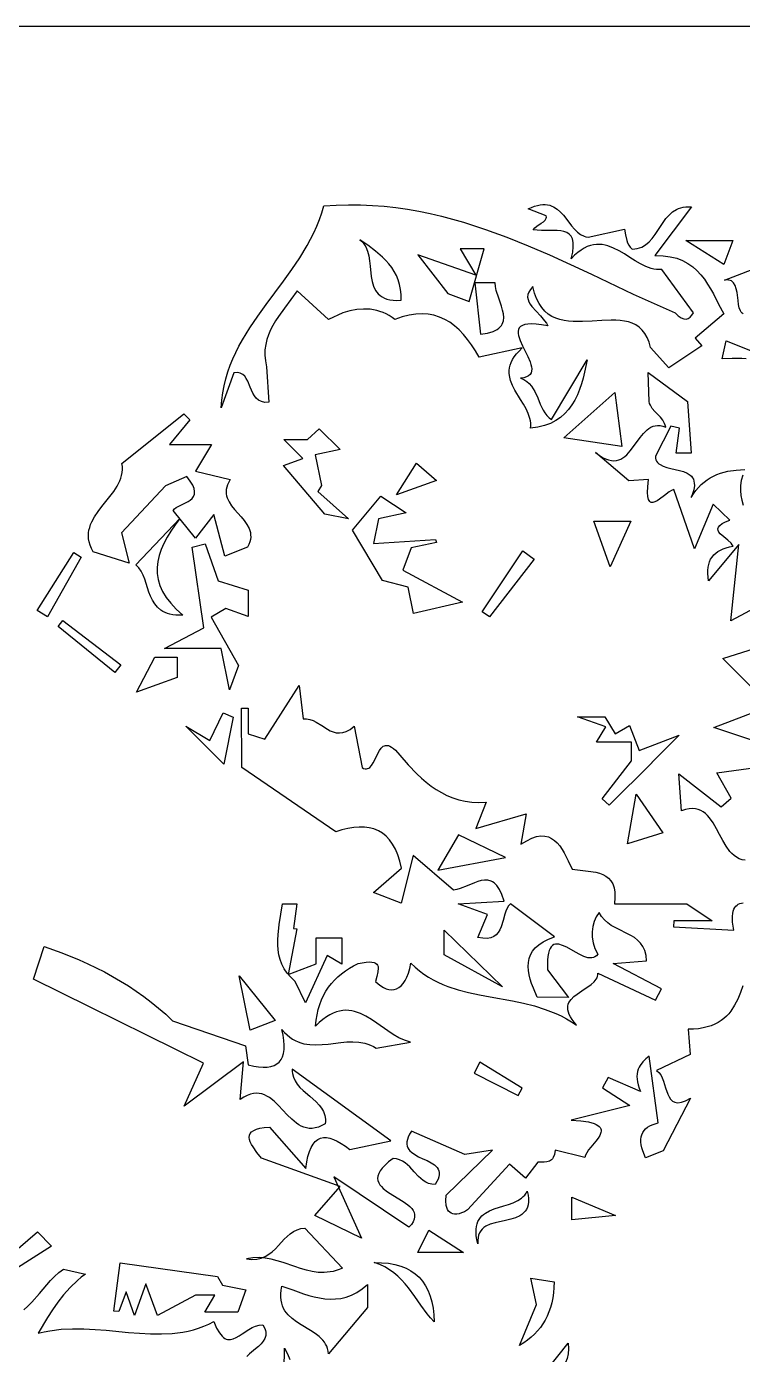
# Model space of a CAD drawing. Header units: metres. Extents: x 0 to 50, y 0 to 50.
# Drawn here: x 22.38 to 27.08, y 41.27 to 50 of the extents above; entities that cross this region are included whole.
import ezdxf

# ---------------------------------------------------------------- set-up
doc = ezdxf.new("R2010")
doc.units = ezdxf.units.M

msp = doc.modelspace()

# ---------------------------------------------------------------- linework, layer by layer
for points in [[(47, 50), (3, 50)], [(24.328108, 48.821692), (24.328108, 48.821692), (24.409274, 48.826833), (24.489453, 48.828998), (24.568686, 48.828309), (24.647013, 48.824889), (24.724474, 48.818861), (24.801109, 48.810346), (24.876959, 48.799469), (24.952063, 48.786352), (25.026462, 48.771117), (25.100196, 48.753887), (25.173305, 48.734786), (25.245829, 48.713935), (25.317808, 48.691458), (25.389283, 48.667477), (25.530879, 48.615495), (25.670939, 48.558971), (25.809783, 48.498886), (25.947733, 48.436224), (26.08511, 48.371965), (26.359429, 48.242585), (26.497013, 48.179428), (26.635308, 48.118603), (26.635308, 48.118603), (26.655572, 48.099052), (26.674403, 48.085888), (26.691767, 48.078727), (26.707631, 48.077188), (26.721961, 48.080887), (26.734722, 48.089442), (26.74588, 48.102469), (26.755402, 48.119586), (26.548312, 48.403812), (26.548312, 48.403812), (26.530746, 48.40263), (26.513243, 48.403468), (26.495789, 48.406145), (26.478373, 48.410482), (26.443601, 48.423414), (26.408823, 48.440824), (26.373935, 48.461269), (26.338834, 48.483309), (26.303418, 48.505503), (26.267582, 48.526409), (26.231224, 48.544587), (26.19424, 48.558596), (26.175482, 48.563587), (26.156528, 48.566994), (26.137366, 48.568639), (26.117983, 48.568341), (26.098366, 48.56592), (26.078503, 48.561196), (26.05838, 48.553988), (26.037984, 48.544117), (26.017303, 48.531402), (25.996324, 48.515663), (25.975033, 48.496721), (25.953418, 48.474394), (25.953418, 48.474394), (25.962573, 48.516515), (25.966583, 48.551761), (25.965844, 48.58074), (25.96075, 48.604062), (25.951693, 48.622336), (25.939068, 48.636171), (25.92327, 48.646175), (25.904691, 48.652959), (25.883725, 48.65713), (25.860768, 48.659298), (25.810451, 48.660063), (25.756892, 48.660125), (25.729881, 48.661415), (25.703241, 48.664356), (25.703241, 48.664356), (25.713039, 48.677213), (25.726184, 48.688255), (25.756361, 48.707739), (25.770314, 48.717602), (25.781459, 48.728495), (25.788257, 48.741128), (25.789545, 48.74832), (25.789169, 48.756213), (25.669533, 48.801279), (25.669533, 48.801279), (25.691288, 48.81134), (25.711759, 48.819134), (25.731012, 48.824788), (25.749116, 48.828426), (25.766138, 48.83017), (25.782145, 48.830147), (25.797205, 48.828481), (25.811386, 48.825295), (25.824754, 48.820715), (25.837378, 48.814864), (25.860662, 48.799849), (25.881777, 48.781245), (25.901263, 48.760047), (25.937508, 48.71385), (25.955346, 48.690841), (25.973715, 48.669217), (25.993154, 48.649976), (26.014203, 48.63411), (26.037403, 48.622616), (26.049977, 48.618819), (26.063291, 48.616489), (26.302157, 48.669596), (26.302157, 48.669596), (26.309842, 48.630391), (26.317858, 48.594943), (26.323399, 48.57882), (26.330713, 48.563867), (26.340363, 48.550162), (26.352914, 48.53778), (26.352914, 48.53778), (26.37024, 48.538846), (26.386432, 48.541534), (26.401569, 48.54573), (26.415731, 48.551322), (26.441456, 48.566237), (26.464248, 48.585376), (26.484749, 48.607832), (26.503602, 48.6327), (26.538932, 48.686051), (26.556693, 48.712723), (26.575376, 48.738185), (26.595622, 48.761533), (26.618073, 48.78186), (26.643372, 48.798263), (26.65729, 48.804709), (26.672161, 48.809834), (26.688065, 48.813525), (26.705082, 48.815668), (26.723293, 48.816152), (26.742778, 48.814861), (26.503188, 48.49478), (26.503188, 48.49478), (26.555744, 48.493811), (26.603278, 48.487724), (26.646171, 48.476963), (26.684807, 48.46197), (26.719569, 48.443189), (26.75084, 48.421063), (26.779004, 48.396035), (26.804444, 48.368547), (26.827542, 48.339043), (26.848683, 48.307967), (26.868248, 48.275761), (26.886622, 48.242868), (26.921329, 48.176795), (26.955867, 48.113292), (26.767397, 47.951959), (26.810355, 47.901607), (26.593562, 47.756793), (26.474212, 47.890137), (26.474212, 47.890137), (26.464079, 47.926163), (26.451285, 47.95724), (26.436004, 47.983709), (26.418412, 48.005915), (26.398686, 48.024201), (26.377, 48.03891), (26.35353, 48.050387), (26.328453, 48.058975), (26.301943, 48.065016), (26.274177, 48.068855), (26.24533, 48.070836), (26.215577, 48.071301), (26.15406, 48.06906), (26.091029, 48.064879), (26.027892, 48.061508), (25.966052, 48.061695), (25.936059, 48.063981), (25.906917, 48.068187), (25.878802, 48.074656), (25.85189, 48.083732), (25.826357, 48.095759), (25.802378, 48.111079), (25.780129, 48.130038), (25.759786, 48.152977), (25.741524, 48.180241), (25.725519, 48.212172), (25.711947, 48.249116), (25.700983, 48.291414), (25.700983, 48.291414), (25.68458, 48.27305), (25.673754, 48.255409), (25.667953, 48.238399), (25.666626, 48.221929), (25.669221, 48.205905), (25.675187, 48.190238), (25.683971, 48.174833), (25.695022, 48.159601), (25.72172, 48.129284), (25.750864, 48.098551), (25.778043, 48.066668), (25.789517, 48.050065), (25.798843, 48.032899), (25.798843, 48.032899), (25.758288, 48.039859), (25.723302, 48.044046), (25.693554, 48.045625), (25.668713, 48.044757), (25.648446, 48.041606), (25.632423, 48.036335), (25.620312, 48.029106), (25.611782, 48.020083), (25.606502, 48.009428), (25.604139, 47.997305), (25.604364, 47.983876), (25.606843, 47.969304), (25.617243, 47.937384), (25.632687, 47.902848), (25.668103, 47.83114), (25.682774, 47.796576), (25.68819, 47.780186), (25.691885, 47.764609), (25.693527, 47.750006), (25.692784, 47.736542), (25.689327, 47.724379), (25.682822, 47.71368), (25.672939, 47.704607), (25.659346, 47.697324), (25.641712, 47.691994), (25.619706, 47.68878), (25.619706, 47.68878), (25.641765, 47.679678), (25.660792, 47.667932), (25.677171, 47.653885), (25.691287, 47.637877), (25.703524, 47.620248), (25.714265, 47.601341), (25.732797, 47.561053), (25.749956, 47.519742), (25.768814, 47.480135), (25.779841, 47.461823), (25.792445, 47.444961), (25.80701, 47.429888), (25.82392, 47.416947), (26.057331, 47.810341), (26.057331, 47.810341), (26.041015, 47.72971), (26.031379, 47.690341), (26.020399, 47.651944), (26.007808, 47.614776), (25.993337, 47.579095), (25.976719, 47.545155), (25.957686, 47.513215), (25.935968, 47.48353), (25.911299, 47.456357), (25.88341, 47.431952), (25.852033, 47.410573), (25.8169, 47.392475), (25.777743, 47.377915), (25.734293, 47.36715), (25.686283, 47.360436), (25.686283, 47.360436), (25.687729, 47.377033), (25.68737, 47.3934), (25.685365, 47.409559), (25.681874, 47.425533), (25.671073, 47.457015), (25.656247, 47.488022), (25.638674, 47.518732), (25.619633, 47.549323), (25.582262, 47.61086), (25.56649, 47.64216), (25.554366, 47.674053), (25.547167, 47.706716), (25.545815, 47.723392), (25.546173, 47.740326), (25.548403, 47.757543), (25.552663, 47.775062), (25.559114, 47.792907), (25.567915, 47.811101), (25.579227, 47.829664), (25.593208, 47.84862), (25.61002, 47.867991), (25.629822, 47.887798), (25.34819, 47.826762), (25.34819, 47.826762), (25.324119, 47.868483), (25.299004, 47.907533), (25.272767, 47.943736), (25.245334, 47.976916), (25.216628, 48.006896), (25.186575, 48.033501), (25.155098, 48.056555), (25.122121, 48.075882), (25.08757, 48.091305), (25.051367, 48.102649), (25.013439, 48.109739), (24.973708, 48.112396), (24.932099, 48.110447), (24.888537, 48.103715), (24.842946, 48.092023), (24.795249, 48.075196), (24.795249, 48.075196), (24.776572, 48.089217), (24.757355, 48.101527), (24.737639, 48.112171), (24.717461, 48.12119), (24.696861, 48.128628), (24.675877, 48.134527), (24.632912, 48.141882), (24.588877, 48.143598), (24.544082, 48.140018), (24.498838, 48.131484), (24.453453, 48.118341), (24.358414, 48.075123), (24.152008, 48.263237), (24.152008, 48.263237), (24.112305, 48.206445), (24.070677, 48.150438), (24.030183, 48.094027), (24.011318, 48.0653), (23.993883, 48.036026), (23.978262, 48.006058), (23.964837, 47.975246), (23.95399, 47.943443), (23.946103, 47.9105), (23.941559, 47.876268), (23.940741, 47.840598), (23.944031, 47.803343), (23.95181, 47.764354), (23.967394, 47.531229), (23.967394, 47.531229), (23.940578, 47.530651), (23.918237, 47.535281), (23.899768, 47.544366), (23.884567, 47.557151), (23.87203, 47.572882), (23.861554, 47.590806), (23.844369, 47.630217), (23.828183, 47.669349), (23.818955, 47.686926), (23.808167, 47.702173), (23.795213, 47.714333), (23.779492, 47.722655), (23.760398, 47.726384), (23.737328, 47.724765), (23.654557, 47.495172), (23.654557, 47.495172), (23.657793, 47.544681), (23.663825, 47.592873), (23.672488, 47.639828), (23.683617, 47.685624), (23.697048, 47.730343), (23.712616, 47.774063), (23.730157, 47.816864), (23.749506, 47.858827), (23.770498, 47.900031), (23.792968, 47.940555), (23.841686, 48.019885), (23.894341, 48.097455), (23.949618, 48.173904), (24.062765, 48.325989), (24.118001, 48.402901), (24.170588, 48.481245), (24.219209, 48.561657), (24.241622, 48.602839), (24.262548, 48.644777), (24.281825, 48.687552), (24.299287, 48.731243), (24.31477, 48.77593), (24.328108, 48.821692)], [(24.563994, 48.598907), (24.563994, 48.598907), (24.57623, 48.589177), (24.586798, 48.578257), (24.595841, 48.566247), (24.6035, 48.553251), (24.61524, 48.524703), (24.623158, 48.493428), (24.628394, 48.460239), (24.632088, 48.425949), (24.63941, 48.357322), (24.645318, 48.324612), (24.654245, 48.294057), (24.667329, 48.266469), (24.675787, 48.254043), (24.685711, 48.242663), (24.697246, 48.232432), (24.710532, 48.223451), (24.725713, 48.215823), (24.74293, 48.209649), (24.762328, 48.20503), (24.784047, 48.202068), (24.808231, 48.200866), (24.835022, 48.201524), (24.835022, 48.201524), (24.83493, 48.238385), (24.831627, 48.272954), (24.825321, 48.30538), (24.816217, 48.335809), (24.804523, 48.364388), (24.790445, 48.391267), (24.774189, 48.416591), (24.755963, 48.440509), (24.735972, 48.463167), (24.714423, 48.484714), (24.667481, 48.525062), (24.616787, 48.562734), (24.563994, 48.598907)], [(24.946077, 48.500776), (25.142344, 48.246036), (25.28159, 48.193259), (25.38018, 48.53879), (25.223665, 48.53879), (25.327, 48.366699), (24.946077, 48.500776)], [(27.015235, 48.594679), (26.954867, 48.435651), (26.705459, 48.594679), (27.015235, 48.594679)], [(27.082107, 48.112548), (27.075112, 48.117618), (27.06921, 48.124201), (27.064282, 48.132141), (27.056866, 48.151464), (27.051903, 48.174333), (27.048431, 48.199492), (27.042118, 48.251666), (27.037353, 48.276171), (27.030235, 48.29795), (27.019803, 48.315747), (27.013044, 48.322761), (27.005096, 48.328309), (26.995838, 48.332235), (26.985151, 48.334381), (26.972915, 48.334591), (26.959009, 48.332709), (27.227558, 48.435903)], [(25.319962, 48.315212), (25.357577, 47.978599), (25.357577, 47.978599), (25.403285, 47.985927), (25.439479, 47.996515), (25.45429, 48.002936), (25.467061, 48.010057), (25.477905, 48.01784), (25.486934, 48.026247), (25.494262, 48.035239), (25.500001, 48.044777), (25.507164, 48.065341), (25.509325, 48.087631), (25.507388, 48.111342), (25.502253, 48.136167), (25.494825, 48.161799), (25.476695, 48.214256), (25.460218, 48.266261), (25.454856, 48.291327), (25.452615, 48.315359), (25.319962, 48.315212)], [(27.102105, 47.816141), (27.07319, 47.818519), (27.010906, 47.819329), (26.944438, 47.817296), (26.970628, 47.935452), (27.344324, 47.786313)], [(27.189319, 46.194623), (27.000749, 46.094131), (27.054812, 46.5972), (26.854914, 46.358209), (26.854914, 46.358209), (26.851423, 46.382342), (26.849761, 46.405144), (26.849922, 46.426616), (26.851901, 46.446759), (26.855694, 46.465574), (26.861295, 46.483064), (26.8687, 46.499228), (26.877903, 46.514068), (26.888899, 46.527585), (26.901682, 46.539781), (26.916249, 46.550656), (26.932594, 46.560212), (26.950711, 46.56845), (26.970596, 46.575371), (26.992243, 46.580977), (27.015648, 46.585268), (27.015648, 46.585268), (27.010923, 46.595294), (27.002974, 46.605387), (26.980564, 46.625793), (26.954735, 46.646532), (26.931805, 46.667648), (26.923402, 46.678363), (26.918092, 46.689188), (26.916666, 46.700131), (26.919913, 46.711197), (26.928624, 46.722391), (26.943586, 46.733719), (26.965592, 46.745188), (26.995429, 46.756801), (26.885673, 46.861597), (26.763219, 46.567447), (26.627281, 46.958676), (26.627281, 46.958676), (26.612589, 46.952095), (26.597034, 46.942595), (26.564561, 46.918552), (26.532319, 46.893972), (26.517053, 46.883801), (26.502766, 46.876282), (26.489766, 46.872342), (26.47836, 46.872909), (26.47335, 46.875174), (26.468855, 46.878913), (26.461558, 46.891281), (26.456776, 46.910941), (26.454817, 46.938823), (26.455989, 46.975854), (26.460597, 47.022963), (26.331761, 47.01395), (26.113155, 47.199999), (26.113155, 47.199999), (26.136526, 47.182662), (26.158457, 47.169009), (26.179035, 47.158817), (26.198346, 47.151862), (26.216476, 47.147923), (26.23351, 47.146776), (26.249534, 47.148198), (26.264635, 47.151966), (26.278899, 47.157859), (26.29241, 47.165652), (26.305256, 47.175123), (26.317521, 47.186049), (26.340657, 47.211376), (26.362503, 47.239849), (26.405078, 47.299104), (26.427182, 47.326321), (26.450747, 47.349553), (26.463291, 47.359118), (26.476459, 47.367019), (26.490335, 47.373032), (26.505006, 47.376934), (26.520558, 47.378504), (26.537076, 47.377518), (26.554647, 47.373753), (26.573356, 47.366986), (26.573356, 47.366986), (26.570803, 47.380297), (26.566627, 47.392542), (26.554317, 47.414438), (26.538242, 47.433877), (26.52022, 47.45206), (26.502069, 47.47019), (26.485605, 47.489469), (26.472646, 47.5111), (26.468049, 47.523173), (26.46501, 47.536285), (26.458948, 47.726179), (26.715898, 47.53592), (26.740596, 47.197462), (26.64282, 47.197462), (26.665006, 47.360027), (26.606271, 47.373146), (26.506077, 47.177248), (26.506077, 47.177248), (26.506842, 47.164675), (26.509505, 47.153546), (26.513919, 47.143744), (26.519936, 47.135149), (26.527408, 47.127644), (26.536188, 47.121112), (26.557082, 47.110492), (26.581437, 47.102345), (26.608072, 47.095729), (26.663463, 47.083311), (26.689857, 47.075623), (26.713809, 47.06569), (26.73414, 47.052569), (26.742579, 47.044519), (26.749669, 47.035317), (26.755264, 47.024847), (26.759215, 47.01299), (26.761376, 46.999628), (26.761598, 46.984644), (26.759734, 46.96792), (26.755637, 46.949336), (26.749159, 46.928777), (26.740152, 46.906123), (26.740152, 46.906123), (26.755464, 46.929769), (26.77161, 46.951575), (26.788606, 46.971585), (26.806466, 46.989845), (26.825204, 47.006398), (26.844835, 47.021289), (26.865374, 47.034563), (26.886835, 47.046263), (26.909232, 47.056434), (26.93258, 47.065121), (26.956894, 47.072368), (26.982188, 47.078219), (27.035775, 47.085913), (27.093456, 47.088558)], [(26.240074, 47.595371), (26.285722, 47.24149), (25.90477, 47.297555), (26.240074, 47.595371)], [(23.446958, 47.41487), (23.315002, 47.253351), (23.59044, 47.253351), (23.485052, 47.077841), (23.713453, 47.022718), (23.713453, 47.022718), (23.703079, 47.005796), (23.695294, 46.989488), (23.689927, 46.973753), (23.686809, 46.958549), (23.685772, 46.943834), (23.686648, 46.929566), (23.689266, 46.915705), (23.693458, 46.902209), (23.705887, 46.876146), (23.722586, 46.851043), (23.742201, 46.826571), (23.763382, 46.802395), (23.784776, 46.778185), (23.805034, 46.753608), (23.822801, 46.728333), (23.836729, 46.702027), (23.84183, 46.688384), (23.845464, 46.674358), (23.847462, 46.659909), (23.847656, 46.644995), (23.845875, 46.629574), (23.841952, 46.613605), (23.835717, 46.597046), (23.827002, 46.579856), (23.677661, 46.520902), (23.606175, 46.794719), (23.485835, 46.638035), (23.338398, 46.820761), (23.338398, 46.820761), (23.347052, 46.830396), (23.358678, 46.838995), (23.387952, 46.854465), (23.420432, 46.869924), (23.436067, 46.878508), (23.450333, 46.888122), (23.462507, 46.899109), (23.471867, 46.911813), (23.477688, 46.926577), (23.479248, 46.943747), (23.475822, 46.963665), (23.466689, 46.986677), (23.451123, 47.013125), (23.428403, 47.043354), (23.287618, 46.981353), (22.999289, 46.673379), (23.048864, 46.474621), (22.813119, 46.548959), (22.813119, 46.548959), (22.801681, 46.570977), (22.793026, 46.592343), (22.786987, 46.613098), (22.783399, 46.633282), (22.782094, 46.652936), (22.782907, 46.672098), (22.785672, 46.69081), (22.790221, 46.709112), (22.796388, 46.727044), (22.804007, 46.744645), (22.822936, 46.77902), (22.845676, 46.812556), (22.870897, 46.845576), (22.923454, 46.911354), (22.948129, 46.944753), (22.96996, 46.978922), (22.987616, 47.014182), (22.994463, 47.032322), (22.999767, 47.050854), (23.003361, 47.06982), (23.00508, 47.08926), (23.004756, 47.109213), (23.002225, 47.12972), (23.40958, 47.456053), (23.446958, 47.41487)], [(24.298531, 47.356199), (24.434847, 47.219989), (24.271281, 47.186696), (24.31256, 46.984209), (24.288843, 46.944712), (24.490482, 46.766256), (24.334142, 46.796738), (24.064026, 47.115874), (24.191219, 47.161627), (24.065865, 47.286884), (24.220113, 47.286884), (24.298531, 47.356199)], [(24.93701, 47.130117), (25.067929, 47.016743), (24.805388, 46.922739), (24.93701, 47.130117)], [(27.079109, 47.052596), (27.069744, 47.017707), (27.064904, 46.983785), (27.064132, 46.950725), (27.066971, 46.918419), (27.072965, 46.886763), (27.081656, 46.85565)], [(24.703253, 46.914453), (24.867965, 46.804731), (24.686567, 46.76589), (24.653328, 46.602846), (25.062031, 46.630015), (25.067538, 46.608763), (24.902373, 46.575144), (24.846298, 46.427425), (25.238859, 46.217431), (24.917009, 46.143003), (24.881551, 46.31693), (24.713262, 46.360797), (24.516391, 46.690041), (24.703253, 46.914453)], [(23.381552, 46.766806), (23.381552, 46.766806), (23.350772, 46.725486), (23.322928, 46.684521), (23.298307, 46.643883), (23.277197, 46.603542), (23.259884, 46.563468), (23.246655, 46.523631), (23.237797, 46.484003), (23.233599, 46.444554), (23.234345, 46.405253), (23.240324, 46.366072), (23.251823, 46.32698), (23.269128, 46.287949), (23.292526, 46.248948), (23.322305, 46.209949), (23.358752, 46.170921), (23.402153, 46.131834), (23.402153, 46.131834), (23.356385, 46.132631), (23.336171, 46.135093), (23.317614, 46.138832), (23.300619, 46.143775), (23.285096, 46.149849), (23.27095, 46.156979), (23.25809, 46.165093), (23.235854, 46.183978), (23.217646, 46.205916), (23.202725, 46.230318), (23.190347, 46.256598), (23.179772, 46.284167), (23.170257, 46.312438), (23.151439, 46.368734), (23.140652, 46.395583), (23.127958, 46.420783), (23.112614, 46.443747), (23.093878, 46.463885), (23.381552, 46.766806)], [(26.345207, 46.750353), (26.208745, 46.449597), (26.102223, 46.750353), (26.345207, 46.750353)], [(23.54937, 46.601253), (23.633054, 46.358176), (23.830949, 46.296095), (23.830949, 46.124399), (23.685292, 46.176795), (23.588018, 46.118476), (23.766569, 45.801635), (23.708942, 45.641686), (23.65383, 45.912022), (23.282113, 45.912022), (23.539246, 46.049053), (23.463432, 46.578119), (23.54937, 46.601253)], [(22.734509, 46.514219), (22.512124, 46.122237), (22.445832, 46.162586), (22.686613, 46.543031), (22.734509, 46.514219)], [(25.710313, 46.500804), (25.415956, 46.120953), (25.368251, 46.154811), (25.635466, 46.554344), (25.710313, 46.500804)], [(22.955409, 45.755242), (22.582538, 46.057652), (22.613706, 46.097018), (22.99564, 45.805045), (22.955409, 45.755242)], [(27.204367, 45.92929), (27.134355, 45.66112), (26.947803, 45.847526), (27.204367, 45.92929)], [(23.21822, 45.856134), (23.364847, 45.856134), (23.364847, 45.722311), (23.097412, 45.626555), (23.21822, 45.856134)], [(27.079789, 43.697408), (27.064431, 43.65251), (27.046945, 43.609291), (27.026425, 43.568477), (27.001965, 43.530796), (26.987975, 43.513357), (26.972659, 43.496973), (26.955906, 43.481736), (26.937602, 43.467737), (26.917633, 43.455065), (26.895886, 43.443813), (26.872248, 43.43407), (26.846606, 43.425928), (26.818846, 43.419477), (26.788855, 43.414809), (26.756521, 43.412014), (26.721729, 43.411183), (26.734137, 43.24457), (26.513251, 43.140793), (26.513251, 43.140793), (26.528471, 43.127305), (26.540818, 43.110587), (26.550873, 43.091391), (26.559218, 43.070467), (26.573098, 43.026442), (26.587106, 42.984522), (26.595611, 42.966229), (26.60589, 42.950715), (26.618525, 42.938733), (26.634098, 42.931033), (26.643167, 42.929023), (26.653188, 42.928366), (26.676377, 42.931484), (26.704245, 42.941137), (26.737375, 42.958078), (26.556745, 42.611253), (26.440256, 42.567013), (26.440256, 42.567013), (26.422471, 42.611283), (26.416535, 42.63186), (26.412587, 42.651371), (26.410639, 42.669798), (26.410706, 42.687121), (26.412801, 42.703321), (26.416936, 42.718379), (26.423125, 42.732275), (26.431381, 42.744991), (26.441716, 42.756507), (26.454146, 42.766803), (26.468681, 42.77586), (26.485336, 42.78366), (26.504124, 42.790182), (26.525058, 42.795408), (26.464573, 43.233726), (26.464573, 43.233726), (26.443309, 43.216407), (26.423499, 43.196599), (26.40645, 43.173868), (26.399371, 43.161271), (26.393474, 43.147782), (26.388922, 43.133346), (26.38588, 43.11791), (26.38451, 43.101418), (26.384977, 43.083818), (26.387444, 43.065055), (26.392075, 43.045074), (26.399034, 43.023823), (26.408485, 43.001247), (26.195079, 43.095032), (26.157598, 43.02694), (26.337949, 42.910334), (25.952723, 42.813959), (25.952723, 42.813959), (26.016716, 42.809359), (26.066339, 42.801887), (26.103002, 42.791852), (26.116915, 42.785969), (26.128118, 42.77956), (26.136786, 42.772664), (26.143097, 42.765318), (26.147227, 42.757562), (26.149353, 42.749433), (26.14965, 42.740971), (26.148295, 42.732213), (26.141336, 42.713964), (26.129888, 42.694994), (26.115361, 42.675609), (26.082722, 42.636826), (26.067432, 42.618041), (26.054711, 42.60007), (26.04597, 42.58322), (26.042621, 42.567799), (25.847613, 42.617285), (25.847613, 42.617285), (25.84296, 42.588681), (25.834755, 42.567678), (25.829445, 42.559672), (25.823398, 42.55314), (25.809293, 42.543932), (25.79284, 42.53892), (25.774441, 42.536968), (25.733411, 42.537705), (25.652813, 42.432151), (25.547443, 42.525406), (25.272173, 42.223431), (25.272173, 42.223431), (25.251866, 42.212245), (25.233254, 42.203979), (25.216303, 42.1985), (25.200977, 42.195675), (25.18724, 42.19537), (25.175058, 42.197454), (25.164394, 42.201792), (25.155215, 42.208252), (25.147484, 42.2167), (25.141166, 42.227004), (25.136226, 42.239031), (25.132629, 42.252647), (25.129322, 42.284116), (25.130962, 42.320347), (25.435709, 42.617187), (25.253707, 42.588167), (24.903579, 42.740725), (24.903579, 42.740725), (24.891626, 42.7208), (24.882883, 42.702533), (24.877138, 42.685815), (24.874176, 42.670538), (24.873787, 42.656596), (24.875756, 42.643881), (24.879873, 42.632284), (24.885923, 42.621699), (24.893694, 42.612017), (24.902975, 42.603131), (24.925212, 42.587315), (24.950932, 42.57339), (24.978435, 42.560495), (25.00602, 42.547768), (25.031986, 42.534348), (25.054632, 42.519373), (25.064179, 42.511033), (25.072257, 42.501981), (25.078655, 42.49211), (25.08316, 42.481312), (25.08556, 42.469479), (25.085641, 42.456504), (25.083191, 42.442278), (25.077997, 42.426695), (25.069848, 42.409646), (25.058529, 42.391024), (25.058529, 42.391024), (25.036365, 42.392844), (25.016217, 42.398129), (24.997792, 42.406391), (24.980802, 42.41714), (24.964954, 42.429888), (24.949959, 42.444146), (24.921364, 42.475234), (24.892689, 42.506494), (24.877595, 42.520966), (24.86161, 42.534014), (24.844441, 42.545149), (24.8258, 42.553883), (24.805395, 42.559726), (24.782934, 42.562189), (24.782934, 42.562189), (24.753916, 42.539804), (24.730297, 42.518785), (24.711744, 42.49905), (24.697926, 42.480515), (24.688512, 42.463096), (24.68317, 42.446711), (24.681568, 42.431276), (24.683375, 42.416706), (24.688259, 42.40292), (24.695888, 42.389834), (24.705931, 42.377363), (24.718057, 42.365426), (24.747227, 42.342815), (24.780745, 42.321336), (24.850217, 42.279099), (24.880864, 42.257008), (24.894004, 42.245427), (24.905247, 42.233378), (24.914261, 42.220778), (24.920714, 42.207544), (24.924274, 42.193591), (24.92461, 42.178836), (24.921391, 42.163197), (24.914284, 42.146589), (24.902959, 42.12893), (24.887082, 42.110135), (24.394179, 42.44117), (24.575201, 42.038155), (24.26999, 42.187869), (24.435507, 42.378702), (23.91971, 42.563697), (23.91971, 42.563697), (23.888661, 42.601359), (23.862951, 42.637371), (23.852939, 42.654473), (23.845269, 42.670821), (23.840278, 42.686299), (23.838301, 42.700794), (23.839675, 42.714191), (23.844735, 42.726377), (23.853818, 42.737236), (23.867258, 42.746656), (23.885392, 42.754521), (23.908557, 42.760717), (23.937087, 42.765131), (23.971319, 42.767648), (24.210238, 42.497038), (24.210238, 42.497038), (24.216266, 42.539028), (24.224054, 42.575816), (24.233571, 42.60754), (24.24478, 42.634334), (24.257649, 42.656334), (24.272144, 42.673678), (24.288229, 42.6865), (24.305871, 42.694937), (24.325037, 42.699125), (24.345691, 42.6992), (24.3678, 42.695298), (24.39133, 42.687555), (24.416247, 42.676107), (24.442516, 42.66109), (24.470104, 42.64264), (24.498976, 42.620893), (24.767633, 42.67726), (24.121008, 43.148717), (24.121008, 43.148717), (24.120635, 43.134565), (24.121736, 43.121014), (24.127952, 43.095556), (24.138846, 43.072014), (24.153607, 43.050059), (24.171426, 43.029363), (24.191492, 43.009595), (24.235126, 42.971533), (24.278029, 42.933241), (24.29718, 42.913188), (24.313718, 42.89209), (24.326833, 42.869619), (24.335715, 42.845447), (24.339553, 42.819245), (24.339327, 42.805279), (24.337537, 42.790682), (24.337537, 42.790682), (24.314546, 42.777766), (24.292643, 42.768456), (24.271755, 42.762509), (24.251808, 42.759678), (24.23273, 42.759718), (24.214447, 42.762384), (24.196887, 42.767431), (24.179976, 42.774614), (24.163641, 42.783687), (24.14781, 42.794404), (24.117366, 42.819793), (24.08806, 42.848819), (24.059308, 42.879518), (24.030524, 42.90993), (24.001127, 42.938091), (23.97053, 42.96204), (23.9546, 42.971821), (23.938151, 42.979814), (23.921111, 42.985772), (23.903405, 42.989451), (23.884962, 42.990605), (23.865708, 42.988989), (23.845571, 42.984357), (23.824476, 42.976465), (23.802352, 42.965067), (23.779125, 42.949918), (23.799756, 43.196129), (23.410272, 42.905614), (23.537135, 43.188052), (22.421691, 43.740222), (22.492062, 43.953954), (22.492062, 43.953954), (22.608243, 43.912482), (22.721982, 43.86633), (22.777834, 43.841365), (22.832952, 43.815071), (22.887298, 43.787394), (22.940829, 43.75828), (22.993506, 43.727678), (23.045287, 43.695532), (23.096132, 43.661791), (23.146001, 43.626401), (23.194852, 43.589309), (23.242644, 43.550462), (23.289338, 43.509806), (23.334893, 43.467288), (23.813895, 43.30286), (23.832035, 43.177776), (23.832035, 43.177776), (23.867335, 43.169503), (23.899788, 43.16421), (23.929391, 43.161909), (23.95614, 43.162612), (23.980031, 43.166334), (24.00106, 43.173087), (24.019222, 43.182883), (24.034515, 43.195736), (24.046934, 43.211658), (24.056474, 43.230664), (24.063133, 43.252764), (24.066906, 43.277973), (24.067789, 43.306303), (24.065778, 43.337768), (24.06087, 43.37238), (24.05306, 43.410151), (24.05306, 43.410151), (24.069767, 43.390811), (24.086899, 43.373931), (24.104431, 43.359365), (24.122337, 43.346968), (24.140591, 43.336591), (24.159168, 43.32809), (24.178042, 43.321319), (24.197187, 43.31613), (24.236189, 43.309917), (24.275969, 43.308281), (24.316322, 43.310053), (24.357044, 43.314062), (24.438769, 43.324115), (24.479364, 43.32782), (24.519507, 43.329083), (24.558992, 43.326735), (24.597615, 43.319607), (24.616539, 43.313884), (24.63517, 43.306528), (24.653484, 43.297391), (24.671453, 43.286329), (24.896321, 43.326647), (24.896321, 43.326647), (24.876934, 43.331907), (24.857843, 43.338621), (24.820425, 43.355785), (24.783829, 43.376872), (24.747816, 43.400616), (24.676583, 43.451005), (24.640886, 43.475118), (24.604817, 43.496819), (24.568138, 43.514843), (24.530609, 43.527923), (24.511451, 43.532213), (24.491992, 43.534792), (24.472201, 43.535501), (24.452049, 43.534183), (24.431505, 43.530679), (24.41054, 43.52483), (24.389123, 43.516478), (24.367226, 43.505465), (24.344819, 43.491632), (24.32187, 43.474822), (24.298352, 43.454876), (24.274233, 43.431634), (24.274233, 43.431634), (24.277854, 43.470247), (24.2836, 43.506804), (24.29141, 43.541379), (24.301222, 43.574046), (24.312974, 43.604879), (24.326606, 43.633951), (24.342055, 43.661337), (24.35926, 43.68711), (24.378159, 43.711344), (24.398691, 43.734113), (24.420795, 43.75549), (24.444408, 43.77555), (24.469469, 43.794366), (24.495917, 43.812013), (24.52369, 43.828563), (24.552726, 43.844091), (24.552726, 43.844091), (24.606151, 43.852386), (24.626862, 43.853494), (24.643943, 43.852688), (24.657673, 43.850054), (24.668328, 43.845678), (24.676186, 43.839644), (24.681526, 43.832037), (24.684626, 43.822943), (24.685763, 43.812447), (24.68326, 43.78759), (24.676241, 43.758147), (24.666929, 43.724799), (24.666929, 43.724799), (24.68475, 43.708993), (24.702635, 43.695791), (24.720479, 43.685301), (24.738174, 43.67763), (24.755615, 43.672888), (24.772695, 43.671182), (24.789308, 43.672621), (24.805348, 43.677314), (24.820708, 43.685368), (24.835282, 43.696891), (24.848965, 43.711994), (24.861648, 43.730782), (24.873227, 43.753366), (24.883595, 43.779852), (24.892645, 43.810351), (24.900272, 43.844969), (24.900272, 43.844969), (24.927803, 43.818893), (24.95623, 43.79513), (24.985504, 43.773534), (25.015577, 43.75396), (25.046402, 43.736264), (25.07793, 43.7203), (25.110114, 43.705924), (25.142906, 43.692992), (25.210123, 43.670876), (25.279198, 43.652795), (25.349747, 43.637589), (25.42139, 43.6241), (25.566422, 43.597639), (25.639046, 43.582349), (25.711232, 43.564142), (25.782598, 43.541858), (25.817853, 43.528826), (25.85276, 43.51434), (25.88727, 43.498255), (25.921336, 43.480427), (25.95491, 43.460712), (25.987943, 43.438963), (25.987943, 43.438963), (25.971546, 43.458073), (25.958124, 43.476066), (25.947515, 43.492998), (25.939554, 43.508927), (25.934077, 43.523911), (25.930922, 43.538007), (25.929925, 43.551271), (25.930921, 43.563762), (25.933747, 43.575537), (25.93824, 43.586653), (25.951571, 43.607137), (25.969604, 43.625675), (25.991029, 43.642724), (26.038822, 43.674191), (26.062571, 43.689527), (26.084475, 43.70521), (26.103227, 43.721698), (26.117515, 43.73945), (26.122577, 43.748944), (26.126032, 43.758925), (26.127716, 43.769453), (26.127467, 43.780582), (26.507005, 43.601384), (26.545512, 43.676949), (26.228911, 43.844142), (26.447636, 43.859962), (26.447636, 43.859962), (26.44445, 43.896639), (26.43645, 43.927956), (26.424202, 43.954583), (26.40827, 43.977192), (26.389221, 43.996453), (26.36762, 44.013036), (26.344032, 44.027611), (26.319022, 44.04085), (26.266999, 44.065996), (26.241117, 44.079245), (26.216075, 44.093839), (26.192438, 44.110448), (26.170772, 44.129741), (26.151642, 44.152391), (26.135613, 44.179066), (26.135613, 44.179066), (26.117861, 44.149364), (26.10401, 44.118171), (26.094499, 44.085557), (26.089769, 44.051596), (26.090257, 44.016359), (26.096404, 43.979917), (26.108649, 43.942344), (26.127432, 43.903711), (26.127432, 43.903711), (26.118709, 43.893709), (26.109067, 43.886547), (26.098587, 43.881985), (26.087351, 43.879782), (26.075441, 43.8797), (26.062939, 43.881497), (26.036485, 43.889769), (26.008644, 43.90268), (25.98007, 43.918308), (25.923339, 43.950036), (25.89649, 43.962295), (25.871525, 43.96959), (25.859954, 43.970777), (25.849099, 43.970002), (25.839042, 43.967026), (25.829865, 43.961609), (25.821649, 43.95351), (25.814477, 43.94249), (25.808431, 43.92831), (25.803591, 43.910727), (25.80004, 43.889504), (25.79786, 43.864398), (25.797132, 43.835172), (25.797938, 43.801584), (25.934377, 43.620587), (25.729978, 43.621349), (25.729978, 43.621349), (25.704176, 43.681624), (25.693142, 43.711253), (25.683851, 43.740416), (25.676676, 43.769015), (25.671988, 43.796955), (25.670163, 43.824139), (25.671572, 43.85047), (25.676589, 43.875853), (25.685587, 43.900191), (25.698939, 43.923388), (25.717018, 43.945347), (25.740198, 43.965972), (25.768851, 43.985166), (25.80335, 44.002834), (25.844068, 44.018879), (25.554287, 44.236155), (25.554287, 44.236155), (25.541899, 44.222308), (25.531915, 44.205846), (25.52379, 44.187329), (25.516978, 44.167319), (25.50511, 44.125063), (25.491947, 44.083566), (25.483515, 44.064506), (25.473122, 44.047318), (25.460222, 44.032565), (25.44427, 44.020807), (25.42472, 44.012605), (25.401026, 44.008521), (25.372643, 44.009115), (25.339025, 44.014949), (25.40313, 44.16611), (25.210614, 44.235362), (25.511767, 44.252432), (25.511767, 44.252432), (25.497448, 44.295831), (25.481577, 44.329905), (25.464302, 44.355544), (25.455184, 44.365478), (25.445773, 44.373637), (25.436085, 44.380131), (25.426141, 44.385072), (25.405555, 44.39074), (25.384167, 44.39153), (25.362125, 44.38833), (25.33958, 44.38203), (25.316682, 44.373519), (25.270428, 44.353422), (25.224561, 44.335152), (25.202149, 44.328925), (25.180284, 44.325822), (24.915159, 44.553375), (24.83688, 44.239539), (24.654061, 44.30883), (24.837452, 44.469726), (24.837452, 44.469726), (24.826787, 44.516271), (24.813627, 44.55807), (24.798041, 44.595236), (24.780098, 44.627883), (24.759869, 44.656125), (24.737423, 44.680073), (24.712829, 44.699842), (24.686157, 44.715545), (24.657476, 44.727295), (24.626856, 44.735206), (24.594366, 44.73939), (24.560077, 44.739961), (24.524056, 44.737033), (24.486375, 44.730718), (24.447102, 44.72113), (24.406307, 44.708382), (23.789848, 45.132145), (23.787796, 45.520574), (23.830949, 45.520802), (23.830949, 45.353136), (23.941622, 45.31815), (24.166543, 45.66952), (24.191592, 45.450336), (24.191592, 45.450336), (24.214668, 45.450183), (24.236404, 45.446202), (24.257026, 45.439132), (24.276762, 45.42971), (24.31449, 45.406765), (24.351411, 45.383268), (24.370138, 45.373157), (24.389347, 45.365122), (24.409266, 45.3599), (24.430122, 45.35823), (24.452144, 45.360849), (24.475559, 45.368494), (24.500596, 45.381905), (24.527481, 45.401817), (24.579164, 45.130475), (24.579164, 45.130475), (24.589331, 45.125531), (24.59871, 45.122851), (24.607364, 45.122255), (24.615357, 45.123565), (24.622751, 45.126604), (24.62961, 45.131194), (24.641977, 45.144315), (24.652962, 45.161504), (24.663071, 45.181337), (24.682687, 45.223245), (24.693204, 45.242473), (24.70487, 45.258652), (24.71819, 45.270359), (24.725628, 45.274091), (24.733669, 45.276171), (24.742376, 45.276421), (24.751813, 45.274663), (24.762043, 45.27072), (24.773129, 45.264414), (24.785135, 45.255566), (24.798122, 45.243999), (24.827299, 45.211995), (24.827299, 45.211995), (24.882084, 45.148846), (24.939391, 45.088952), (24.969309, 45.060815), (25.000242, 45.034199), (25.032318, 45.009342), (25.065664, 44.986477), (25.10041, 44.965843), (25.136682, 44.947674), (25.17461, 44.932206), (25.214321, 44.919677), (25.255943, 44.91032), (25.299605, 44.904374), (25.345435, 44.902073), (25.39356, 44.903653), (25.326747, 44.731203), (25.656304, 44.826646), (25.622976, 44.627206), (25.622976, 44.627206), (25.660367, 44.650197), (25.694485, 44.66656), (25.725564, 44.676769), (25.753836, 44.681292), (25.779537, 44.680603), (25.802899, 44.675171), (25.824157, 44.665468), (25.843545, 44.651964), (25.861296, 44.635131), (25.877644, 44.615441), (25.892824, 44.593363), (25.907069, 44.569369), (25.93369, 44.517518), (25.959379, 44.463655), (25.959379, 44.463655), (26.011482, 44.456799), (26.064356, 44.450986), (26.11512, 44.442608), (26.13881, 44.436329), (26.160892, 44.428054), (26.181006, 44.417332), (26.198792, 44.403713), (26.213889, 44.386744), (26.225938, 44.365974), (26.234577, 44.340953), (26.239448, 44.311228), (26.24019, 44.276349), (26.236442, 44.235864), (26.711423, 44.23539), (26.879262, 44.123585), (26.627566, 44.123585), (26.625198, 44.084606), (27.019996, 44.06236), (27.019996, 44.06236), (27.0132, 44.113946), (27.012592, 44.15518), (27.014421, 44.172241), (27.017572, 44.187106), (27.021968, 44.199905), (27.027536, 44.210769), (27.0342, 44.219829), (27.041885, 44.227215), (27.050515, 44.233058), (27.060015, 44.237489), (27.081326, 44.242635)], [(23.731712, 45.462497), (23.672284, 45.152393), (23.421445, 45.403036), (23.579293, 45.308401), (23.66615, 45.490168), (23.731712, 45.462497)], [(26.155286, 44.92517), (26.347905, 45.174528), (26.347905, 45.297247), (26.118582, 45.297247), (26.179188, 45.398178), (25.993666, 45.464913), (26.174514, 45.464913), (26.24262, 45.351492), (26.336749, 45.407925), (26.399186, 45.24345), (26.662369, 45.3432), (26.482142, 45.163114), (26.482651, 45.162606), (26.202989, 44.883163), (26.155286, 44.92517)], [(27.145511, 45.308368), (26.889535, 45.393626), (27.205534, 45.51507)], [(27.095808, 44.521298), (27.075526, 44.525341), (27.056827, 44.531989), (27.039574, 44.541005), (27.023629, 44.552154), (27.008857, 44.565201), (26.99512, 44.579909), (26.970202, 44.613365), (26.947782, 44.650636), (26.926762, 44.689836), (26.906048, 44.729077), (26.884543, 44.766472), (26.861152, 44.800136), (26.848407, 44.814979), (26.83478, 44.828181), (26.820133, 44.839507), (26.80433, 44.848721), (26.787233, 44.855586), (26.768707, 44.859868), (26.748613, 44.86133), (26.726815, 44.859736), (26.703176, 44.854851), (26.677559, 44.846439), (26.65945, 45.090126), (26.937445, 44.873133), (27.003564, 44.929034), (26.90852, 45.095681), (27.180562, 45.133251)], [(26.380325, 44.955465), (26.554048, 44.70165), (26.32268, 44.629068), (26.380325, 44.955465)], [(25.211646, 44.688899), (25.076223, 44.456759), (25.52214, 44.539997), (25.211646, 44.688899)], [(24.151296, 44.235413), (24.129104, 44.072798), (24.15162, 44.070552), (24.094106, 43.770434), (24.278408, 43.840287), (24.278408, 44.011808), (24.446205, 44.011808), (24.446205, 43.838553), (24.35019, 43.896117), (24.208705, 43.584291), (24.140225, 43.725839), (24.140225, 43.725839), (24.111183, 43.7525), (24.087127, 43.780253), (24.067668, 43.809013), (24.052419, 43.838695), (24.04099, 43.869213), (24.032994, 43.900482), (24.028041, 43.932417), (24.025743, 43.964933), (24.025712, 43.997944), (24.02756, 44.031365), (24.035335, 44.099097), (24.05633, 44.235729), (24.151296, 44.235413)], [(25.501584, 43.690871), (25.117393, 43.899083), (25.117393, 44.061351), (25.501584, 43.690871)], [(23.771194, 43.761418), (24.007553, 43.467822), (23.843432, 43.405617), (23.771194, 43.761418)], [(25.315149, 43.122662), (25.604923, 42.97478), (25.631335, 43.022938), (25.353621, 43.193765), (25.315149, 43.122662)], [(25.664175, 42.347679), (25.664175, 42.347679), (25.669383, 42.321517), (25.671921, 42.298023), (25.671957, 42.277029), (25.669658, 42.258367), (25.665193, 42.24187), (25.65873, 42.22737), (25.650436, 42.214699), (25.64048, 42.203689), (25.629029, 42.194173), (25.616252, 42.185982), (25.587389, 42.172906), (25.555234, 42.163119), (25.521132, 42.155279), (25.452456, 42.140068), (25.420569, 42.130013), (25.392108, 42.116536), (25.379582, 42.108094), (25.368416, 42.098293), (25.358778, 42.086965), (25.350836, 42.073943), (25.344757, 42.059058), (25.340711, 42.042143), (25.338865, 42.02303), (25.339386, 42.001551), (25.339386, 42.001551), (25.333337, 42.028553), (25.329556, 42.053289), (25.327923, 42.07588), (25.328313, 42.096448), (25.330605, 42.115116), (25.334677, 42.132005), (25.340406, 42.147239), (25.347669, 42.16094), (25.356344, 42.173229), (25.36631, 42.18423), (25.377443, 42.194064), (25.389621, 42.202854), (25.416622, 42.21779), (25.446336, 42.230016), (25.509981, 42.250253), (25.541956, 42.260221), (25.572725, 42.271392), (25.601311, 42.284745), (25.626734, 42.301258), (25.637953, 42.311005), (25.648015, 42.32191), (25.656797, 42.334093), (25.664175, 42.347679)], [(25.956378, 42.307816), (26.243678, 42.188127), (25.956378, 42.159595), (25.956378, 42.307816)], [(22.446648, 42.078967), (22.539539, 41.986148), (22.168893, 41.751195), (22.127754, 41.805646), (22.446648, 42.078967)], [(24.204098, 42.103377), (24.450261, 41.841757), (24.450261, 41.841757), (24.429768, 41.832763), (24.409453, 41.825553), (24.389304, 41.82002), (24.369307, 41.816056), (24.329725, 41.8124), (24.290604, 41.813721), (24.251845, 41.819154), (24.213348, 41.827834), (24.175011, 41.838897), (24.136736, 41.851478), (24.059965, 41.877734), (24.021269, 41.889681), (23.982232, 41.899687), (23.942754, 41.906888), (23.902735, 41.910418), (23.862073, 41.909414), (23.820669, 41.903011), (23.820669, 41.903011), (23.855963, 41.898575), (23.887809, 41.900045), (23.916621, 41.906638), (23.942816, 41.917575), (23.966807, 41.932074), (23.989011, 41.949356), (24.009843, 41.968637), (24.029719, 41.989139), (24.068259, 42.03068), (24.087754, 42.050157), (24.107954, 42.067731), (24.129273, 42.082621), (24.152126, 42.094046), (24.176929, 42.101225), (24.204098, 42.103377)], [(25.018801, 42.089861), (25.244512, 41.943927), (24.945168, 41.943927), (25.018801, 42.089861)], [(22.357717, 41.567188), (22.385045, 41.591842), (22.410864, 41.618366), (22.459803, 41.67492), (22.508193, 41.732642), (22.533326, 41.760625), (22.559693, 41.787322), (22.587751, 41.812208), (22.617959, 41.834755), (22.76298, 41.802253), (22.76298, 41.802253), (22.735294, 41.781173), (22.709211, 41.759443), (22.66143, 41.714234), (22.618786, 41.667021), (22.58043, 41.6182), (22.545511, 41.568167), (22.513179, 41.517318), (22.452876, 41.414753), (22.452876, 41.414753), (22.490293, 41.423382), (22.527697, 41.430279), (22.602437, 41.439409), (22.677035, 41.443205), (22.751433, 41.442727), (22.825568, 41.439039), (22.899383, 41.433201), (23.045804, 41.419325), (23.118292, 41.41341), (23.190216, 41.409592), (23.261517, 41.408934), (23.332136, 41.412497), (23.36717, 41.416193), (23.40201, 41.421343), (23.43665, 41.428078), (23.471081, 41.436533), (23.505297, 41.446839), (23.539288, 41.45913), (23.573049, 41.473537), (23.606571, 41.490194), (23.606571, 41.490194), (23.624174, 41.447837), (23.641824, 41.416003), (23.659583, 41.39361), (23.668523, 41.385615), (23.677513, 41.379574), (23.686561, 41.375352), (23.695675, 41.372813), (23.714132, 41.372243), (23.732945, 41.37678), (23.752177, 41.385342), (23.77189, 41.396846), (23.792146, 41.410208), (23.834532, 41.438174), (23.856787, 41.450612), (23.879833, 41.460575), (23.903731, 41.46698), (23.928543, 41.468745), (23.928543, 41.468745), (23.941319, 41.443701), (23.944964, 41.431974), (23.946929, 41.42073), (23.947324, 41.409936), (23.94626, 41.399556), (23.940198, 41.379902), (23.929632, 41.361491), (23.915446, 41.344048), (23.898529, 41.327295), (23.879767, 41.310956), (23.840256, 41.278415), (23.82128, 41.26166)], [(23.816358, 41.698502), (23.763831, 41.552706), (23.545694, 41.552706), (23.612813, 41.664483), (23.484868, 41.664483), (23.234651, 41.531138), (23.159761, 41.739001), (23.084812, 41.530971), (23.02888, 41.686218), (22.982061, 41.556268), (22.948501, 41.558336), (22.989698, 41.875893), (23.628826, 41.786853), (23.663152, 41.729687), (23.816358, 41.698502)], [(25.052972, 41.488335), (25.052972, 41.488335), (25.02976, 41.514043), (25.007745, 41.540949), (24.966127, 41.597168), (24.925747, 41.654625), (24.884236, 41.710952), (24.862316, 41.737951), (24.839225, 41.763781), (24.814666, 41.788144), (24.788343, 41.810744), (24.759961, 41.831286), (24.729222, 41.849474), (24.695831, 41.865012), (24.659491, 41.877603), (24.659491, 41.877603), (24.707888, 41.877059), (24.752905, 41.873138), (24.794586, 41.865885), (24.832977, 41.855343), (24.86812, 41.841556), (24.900061, 41.824569), (24.928842, 41.804425), (24.954507, 41.781168), (24.977102, 41.754843), (24.99667, 41.725492), (25.013254, 41.693162), (25.0269, 41.657894), (25.037651, 41.619733), (25.04555, 41.578724), (25.050643, 41.53491), (25.052972, 41.488335)], [(24.614002, 41.732921), (24.614002, 41.581614), (24.358121, 41.278337), (24.358121, 41.278337), (24.356341, 41.296185), (24.35264, 41.312759), (24.347159, 41.32816), (24.34004, 41.342492), (24.331427, 41.355856), (24.321461, 41.368354), (24.298038, 41.391158), (24.270911, 41.411721), (24.241216, 41.430857), (24.178672, 41.468112), (24.148099, 41.487862), (24.119509, 41.509446), (24.094039, 41.533681), (24.082829, 41.547046), (24.072826, 41.561381), (24.064171, 41.576785), (24.057008, 41.593362), (24.051478, 41.611213), (24.047723, 41.63044), (24.045886, 41.651144), (24.046108, 41.673429), (24.048532, 41.697395), (24.053301, 41.723145), (24.053301, 41.723145), (24.123671, 41.69796), (24.193928, 41.673516), (24.22902, 41.662636), (24.264089, 41.653216), (24.299137, 41.645683), (24.334168, 41.640461), (24.369183, 41.637975), (24.404183, 41.638652), (24.439171, 41.642915), (24.47415, 41.651191), (24.50912, 41.663905), (24.544084, 41.681481), (24.579044, 41.704344), (24.614002, 41.732921)], [(25.687623, 41.776261), (25.840984, 41.750332), (25.840984, 41.750332), (25.839524, 41.713811), (25.836388, 41.67886), (25.831571, 41.645441), (25.825068, 41.613515), (25.816876, 41.583042), (25.806989, 41.553983), (25.795403, 41.5263), (25.782114, 41.499952), (25.767117, 41.474902), (25.750408, 41.451109), (25.731983, 41.428536), (25.711836, 41.407142), (25.689964, 41.386889), (25.666363, 41.367737), (25.641026, 41.349649), (25.613951, 41.332583), (25.72491, 41.602969), (25.687623, 41.776261)], [(24.064432, 41.027633), (24.07043, 41.31637), (24.07043, 41.31637), (24.089692, 41.277903), (24.104035, 41.241234)], [(25.932904, 41.348469), (25.932904, 41.348469), (25.934785, 41.31143), (25.932148, 41.278148), (25.925425, 41.248263), (25.915044, 41.221419), (25.901437, 41.197256), (25.885033, 41.175416), (25.866264, 41.155541), (25.845559, 41.137272), (25.823349, 41.120251), (25.800065, 41.10412), (25.751994, 41.073093), (25.704788, 41.041325), (25.682586, 41.024267), (25.661891, 41.005949), (25.932904, 41.348469)]]:
    msp.add_lwpolyline(points)

doc.saveas('drawing.dxf')
